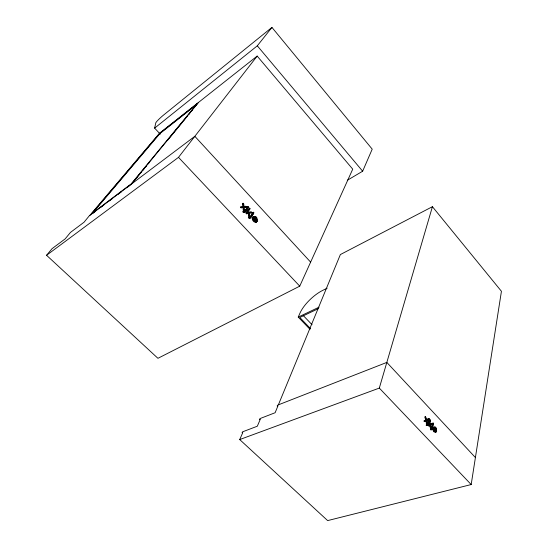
<?xml version="1.0" encoding="UTF-8"?>
<svg xmlns="http://www.w3.org/2000/svg" width="548" height="548" viewBox="0 0 548 548"><rect width="100%" height="100%" fill="white"/><g stroke="black" fill="none" stroke-linecap="round" stroke-linejoin="round"><path stroke-width="0.82" d="M256.265 220.501L255.56 218.33L253.512 217.186M256.854 220.529L256.711 221.413M433.187 428.474L433.167 429.105M435.105 431.605L435.989 431.235L436.427 431.708A2.767 1.439 71 0 1 435.865 432.098C429.461 429.187 436.845 422.364 436.626 431.276L436.009 431.468L436.078 431.002M475.411 457.553L386.826 362.413L277.761 405.088L277.151 405.965L277.946 405.876L275.123 412.726L259.978 418.597L259.526 419.46L260.266 419.309L257.307 426.228L242.545 431.845L242.079 432.715L242.798 432.578L239.709 439.565L327.649 520.6L471.184 484.548L501.434 291.283L432.42 206.692L340.37 254.553L278.377 404.835M430.461 428.974L431.242 428.885L432.18 424.659L432.804 424.467L433.228 424.912L431.845 429.728A1.747 0.911 70.9 0 1 431.208 429.536L431.084 428.783L430.461 428.974L430.577 429.735A1.747 0.911 70.9 0 0 431.221 429.927L431.66 429.42M433.331 424.419L433.53 423.488L433.112 423.035L432.488 423.234L432.29 424.166L433.331 424.419L432.906 423.974L433.112 423.035M432.804 424.467L431.865 428.687L431.084 428.783M430.255 424.803L429.413 425.899L428.365 425.638L429.57 420.124L430.194 419.926L430.618 420.378L429.769 424.248L429.153 424.447L431.735 423.323L432.276 423.905L430.625 424.659L431.482 428.091L430.858 428.283L430.303 427.7L429.632 425.001L430.255 424.803L431.482 428.091M429.413 425.899L428.988 425.44L430.194 419.926M429.002 418.658L429.427 419.11L429.221 420.049L428.605 420.248L428.18 419.795L428.385 418.864L429.002 418.658C428.488 420.665 428.31 424.577 426.824 424.926L427.056 425.145A1.754 0.918 70.8 0 0 427.7 425.337L429.111 420.535L428.07 420.282C427.858 422.145 427.351 424.871 426.2 425.125L426.433 425.344A1.747 0.918 70.8 0 0 427.077 425.536L427.522 425.036M159.742 133.568L154.625 128.122L155.824 122.718L156.68 121.56A6.603 0.569 -42.9 0 1 163.393 115.203L271.938 27.4L372.215 149.159L362.646 171.216L347.261 180.319M428.789 426.091L428.961 425.317M239.709 439.565L379.312 388.087L432.42 206.692M253.416 217.488L252.82 217.857L256.519 221.83L257.115 221.467L253.416 217.488C252.888 219.104 254.402 221.378 256.156 221.166L256.738 221.796L256.142 222.159A3.124 1.904 58.5 0 1 255.224 222.303C252.484 222.173 250.422 216.035 254.197 216.576M310.017 329.348L298.242 317.093L299.9 313.278A23.386 8.83 -43.3 0 1 322.717 290.385L327.135 288.207M310.627 262.122L194.841 136.315L89.31 215.782L84.07 222.2L70.473 232.414L65.185 238.859L52.033 248.689L46.566 255.286L157.934 358.31L299.742 286.152L352.727 169.161L257.176 56.067L159.468 133.28L89.872 215.35M257.115 221.467C258.581 212.206 247.244 217.522 255.82 221.94A3.13 1.904 58.5 0 0 256.738 221.796M251.779 215.754L253.142 214.069L252.587 213.473L249.559 217.666M253.142 214.069L250.95 217.768L250.203 218.07A1.98 1.212 58.2 0 1 249.272 217.631L248.36 217.7L248.676 218.001A1.98 1.212 58.2 0 0 249.6 218.44L250.621 217.741M253.388 213.645L253.861 212.843L253.306 212.24L252.238 213.412L252.792 214.015L253.388 213.645L252.84 213.049L253.306 212.24M252.587 213.473L250.422 217.09L249.23 216.864L248.36 217.7M248.963 217.33L249.23 216.864M248.703 212.761L248.1 213.131L248.621 215.96L249.347 216.734L249.95 216.364L249.224 215.59L248.703 212.761L247.634 212.788L246.634 213.823L246.073 213.22L249.484 208.117L250.039 208.72L248.073 212.035L251.19 211.96L251.902 212.727L249.34 213.131M246.073 213.22L249.484 208.117M247.196 207.658L244.99 211.261L243.785 211.021L242.908 211.857L243.223 212.158A1.987 1.219 57.7 0 0 244.161 212.603L244.922 212.309L247.751 208.261L247.196 207.658L244.12 211.836M246.847 207.61L247.922 206.438L248.477 207.041L248.004 207.836L247.408 208.213L246.847 207.61L247.922 206.438M247.408 208.213L248.477 207.041M247.751 208.261L245.518 211.939L244.757 212.234A1.987 1.219 57.7 0 1 243.819 211.781L242.908 211.857M243.504 211.48L243.785 211.021M246.634 213.823L247.634 212.788M46.566 255.286L178.497 157.351L257.176 56.067M154.625 128.122L257.307 45.813L271.938 27.4M132.041 183.539L139.062 174.99M140.144 173.682L141.761 171.709M142.843 170.394L144.46 168.421M145.542 167.106L146.624 165.791M148.241 163.825L149.323 162.509M167.688 140.165L182.265 122.423M183.347 121.108L184.971 119.135M186.046 117.82L187.128 116.505M188.745 114.532L189.827 113.224M191.451 111.251L192.526 109.936M131.431 184.06L198.602 102.353M92.352 213.425L159.968 133.561L196.718 104.545M92.475 213.569L95.167 211.542M100.551 207.493L103.915 204.959M109.299 200.911L112.662 198.376M118.046 194.321L121.409 191.793M126.794 187.738L130.157 185.203M435.989 431.235L435.4 431.42L434.468 430.694L433.81 428.283L436.626 431.276M243.086 203.24L243.47 206.48L242.874 206.856L242.497 203.616L243.086 203.24L243.75 203.952L244.024 206.466L243.428 206.843L245.942 206.308L246.586 207.007L244.36 207.507M243.47 206.48L240.367 207.096L241.038 207.815L243.579 207.206L243.839 209.809L244.49 210.507L243.894 210.884L243.244 210.185L242.983 207.582M241.038 207.815L243.579 207.206M425.577 420.117L424.947 416.96L425.563 416.761L426.193 419.912L424.022 421.035L424.529 421.576L426.351 420.617L427.324 423.679L426.7 423.878L425.734 420.816L426.351 420.617M243.244 210.185L243.839 209.809M249.443 209.089L250.039 208.72M250.587 212.329L251.19 211.96M252.238 213.412L252.84 213.049M248.621 215.96L249.224 215.59M253.265 213.206L253.861 212.843M255.142 221.598L256.156 221.166M424.022 421.035L426.193 419.912M427.735 419.069L425.926 419.946L427.735 419.069L428.228 419.597L426.7 420.453L427.324 423.679M426.591 420.371L428.228 419.597M298.242 317.093L319.052 307.175M318.278 308.688L299.804 317.477L310.469 328.588M429.769 424.248L431.735 423.323M429.427 419.11L428.385 418.864M428.18 419.795L429.221 420.049M430.618 420.378L429.57 420.124M426.207 423.351L426.83 423.152M426.317 424.584L426.94 424.385M426.2 425.125L426.824 424.926M432.276 423.905L431.66 424.104L431.112 423.522M432.913 423.686L433.53 423.488M432.29 424.166L432.906 423.974M428.365 425.638L428.988 425.44M433.228 424.912L432.18 424.659M430.303 427.7L430.927 427.502M430.344 429.516L430.968 429.324M436.311 430.338C430.769 425.988 436.866 426.769 436.311 430.338L435.687 430.529L434.982 428.207L433.715 427.522M434.886 427.426C431.639 425.118 432.42 432.509 435.242 432.29A2.767 1.439 71 0 0 435.811 431.899L436.427 431.708M244.024 206.466L245.942 206.308M246.586 207.007L244.134 207.199L244.49 210.507M247.032 213.158L248.1 213.131M251.902 212.727L249.285 212.768L249.95 216.364M434.776 431.612L433.845 430.886M249.135 217.631L248.634 217.234M243.689 211.795L243.189 211.398M255.108 217.118L255.553 217.549M303.222 315.504L312.059 324.738M379.312 388.087L471.184 484.548M433.749 429.07L436.009 431.468M435.365 431.427L435.811 431.899M424.645 420.837L425.152 421.378M159.968 133.561L160.454 134.075M425.563 416.761L426.543 419.747M428.07 420.282L428.495 420.734M424.947 416.96L425.454 417.501M178.497 157.351L299.742 286.152M427.118 419.268L427.611 419.795M240.962 206.719L241.634 207.439M242.497 203.616L243.161 204.329M251.991 213.836L252.546 214.432M255.56 221.529L256.142 222.159M246.669 212.85L247.23 213.453M247.443 207.233L248.004 207.836M245.346 206.685L245.997 207.384M257.307 45.813L362.646 171.216M255.985 218.083L256.348 218.686M435.222 427.851L435.523 428.358M430.344 426.228L430.858 428.283M426.392 422.268L426.7 423.878M256.861 219.796L256.807 220.447C249.84 215.487 256.635 215.864 256.861 219.796M197.143 103.743L131.205 183.888L91.516 213.795L159.728 133.301L197.143 103.743"/></g></svg>
